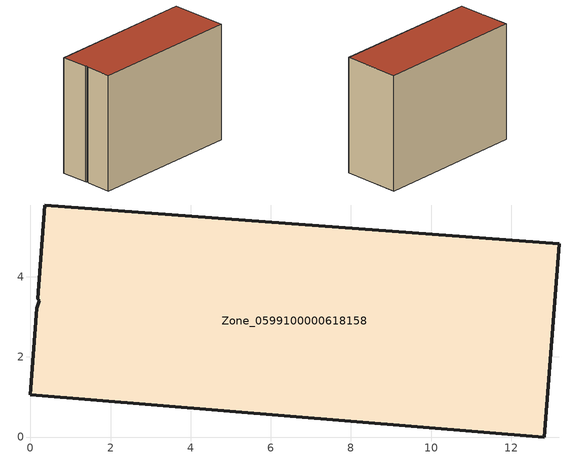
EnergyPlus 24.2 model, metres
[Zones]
Zone_0599100000618158
 floor ground (C_G): 0.22,3.41 0.18,3.46 0.35,5.79 13.19,4.82 12.83,0 0,1.05 0.16,3.21 z2.75
 wall outside (C_F): 0.16,3.21 0,1.05 12.83,0 13.19,4.82 0.35,5.79 0.18,3.46 0.22,3.41 0.16,3.21 z2.75:12.79
 roof outside (C_R): 0.18,3.46 0.22,3.41 0.16,3.21 0,1.05 12.83,0 13.19,4.82 0.35,5.79 z12.79
[BUILDING]
Pand.0599100000618158: North Axis=0; Terrain=City; Loads Convergence Tolerance Value=0.04; Temperature Convergence Tolerance Value=0.4; Solar Distribution=FullExterior; Maximum Number of Warmup Days=25; Minimum Number of Warmup Days=1
[Site:Location]
Rotterdam.The.Hague.AP_ZH_NLD Design_Conditions: Latitude=51.96; Longitude=4.45; Time Zone=1; Elevation=-4.5
[SITE:GROUNDTEMPERATURE:BUILDINGSURFACE]
18, 18, 18, 18, 18, 18, 18, 18, 18, 18, 18, 18
[MATERIAL] Thermal Absorptance=0.9; Solar Absorptance=0.7; Visible Absorptance=0.7
Name | Roughness | Thickness | Conductivity | Density | Specific Heat
G.TI.1946 | MediumSmooth | 0.15 | 1 | 540 | 1210
F.TI.1946 | Rough | 0.3 | 0.857143 | 1920 | 840
R.TI.1946 | MediumRough | 0.2 | 0.1 | 1500 | 1000
[CONSTRUCTION]
C_G: G.TI.1946
C_F: F.TI.1946
C_R: R.TI.1946
[ZONE]
Zone_0599100000618158: Type=1; Multiplier=1; Ceiling Height=Autocalculate; Volume=Autocalculate; Floor Area=autocalculate; Part of Total Floor Area=Yes
[ZONEINFILTRATION:DESIGNFLOWRATE]
Infil_Zone_0599100000618158: Zone or ZoneList or Space or SpaceList=Zone_0599100000618158; Schedule=AlwaysOn; Design Flow Rate Calculation Method=Flow/Area; Flow Rate per Floor Area=0.003; Constant Term Coefficient=1; Temperature Term Coefficient=0; Velocity Term Coefficient=0; Velocity Squared Term Coefficient=0
[HVACTEMPLATE:ZONE:IDEALLOADSAIRSYSTEM]
Zone_0599100000618158: Maximum Heating Supply Air Temperature=50; Minimum Cooling Supply Air Temperature=13; Maximum Heating Supply Air Humidity Ratio=0.0156; Minimum Cooling Supply Air Humidity Ratio=0.0077; Heating Limit=NoLimit; Cooling Limit=NoLimit; Dehumidification Control Type=ConstantSensibleHeatRatio; Cooling Sensible Heat Ratio=0.7; Dehumidification Setpoint=60; Humidification Control Type=None; Humidification Setpoint=30; Outdoor Air Method=None; Outdoor Air Flow Rate per Person=0.00944; Outdoor Air Flow Rate per Zone Floor Area=0; Outdoor Air Flow Rate per Zone=0; Demand Controlled Ventilation Type=None; Outdoor Air Economizer Type=NoEconomizer; Heat Recovery Type=None; Sensible Heat Recovery Effectiveness=0.7; Latent Heat Recovery Effectiveness=0.65
[ZONECONTROL:THERMOSTAT]
ThermostatControl_Zone_0599100000618158: Zone or ZoneList=Zone_0599100000618158; Control Type Schedule=DualSetpointControlType; Control 1=Thermostat_Zone_0599100000618158; Temperature Difference Between Cutout And Setpoint=0
[THERMOSTATSETPOINT:DUALSETPOINT]
Thermostat_Zone_0599100000618158: Heating Setpoint Temperature Schedule=HeatingSetpoint_Zone_0599100000618158; Cooling Setpoint Temperature Schedule=CoolingSetpoint_Zone_0599100000618158
[SCHEDULE:COMPACT]
HeatingSetpoint_Zone_0599100000618158: Through: 12/31, For: AllDays, Until: 24:00, 21
CoolingSetpoint_Zone_0599100000618158: Through: 12/31, For: AllDays, Until: 24:00, 24
DualSetpointControlType: Through: 12/31, For: AllDays, Until: 24:00, 4
AlwaysOn: Through: 12/31, For: AllDays, Until: 24:00, 1
